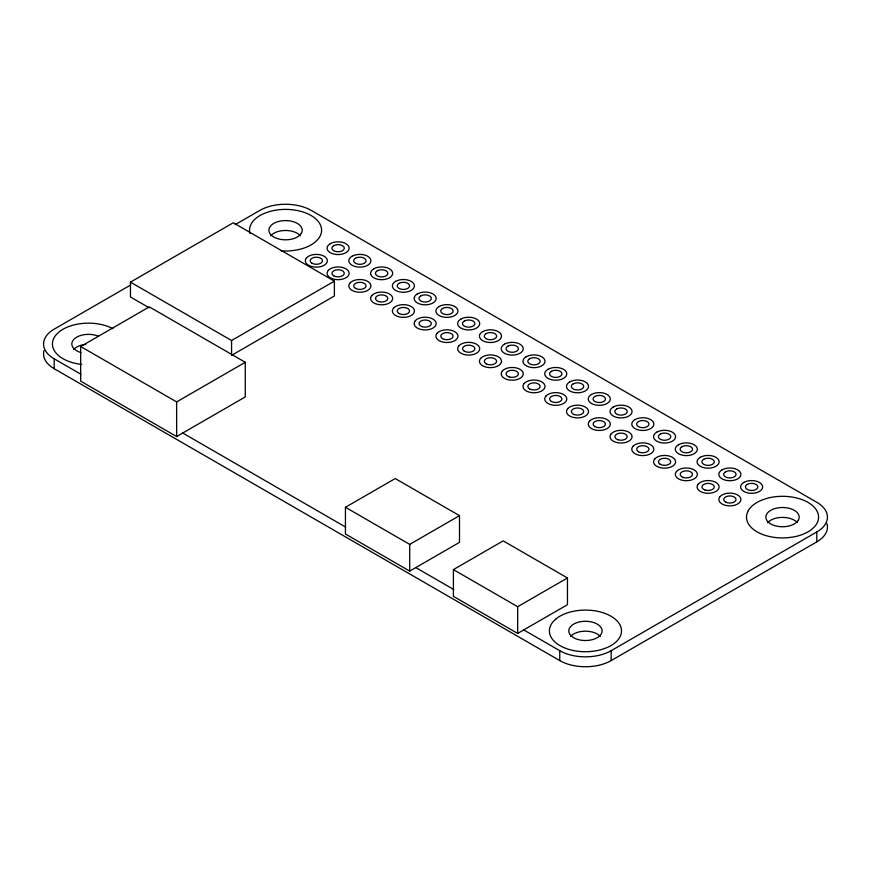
<?xml version="1.0" encoding="UTF-8"?>
<svg xmlns="http://www.w3.org/2000/svg" width="871" height="871" viewBox="0 0 871 871"><rect width="100%" height="100%" fill="white"/><g stroke="black" fill="none" stroke-linecap="round" stroke-linejoin="round"><path stroke-width="1.31" d="M149.268 307.844L130.454 296.978L130.454 282.139L233.286 222.78L334.388 281.148L334.388 295.998L231.566 355.357L231.566 340.517L334.388 281.148M130.585 285.035L54.198 329.14A36.353 20.991 0 0 0 54.198 358.819L54.198 368.716L559.748 660.588A36.353 20.991 0 0 0 611.159 660.588L816.802 541.86A36.353 20.991 0 0 0 827.004 523.732M235.17 224.653L259.841 210.412A36.353 20.991 0 0 1 311.252 210.412L816.802 502.284A36.353 20.991 0 0 1 816.802 531.963L816.802 541.86M80.665 346.506L149.311 306.875L245.274 362.282L245.274 396.915L176.639 436.545L80.665 381.139L80.665 346.506L176.639 401.912L245.274 362.282M345.439 507.281L395.227 478.538L459.496 515.643L459.496 542.361L409.708 571.104L345.439 533.999L345.439 507.281L409.708 544.386L459.496 515.643M453.399 569.612L503.188 540.869L567.457 577.974L567.457 604.692L517.668 633.435L453.399 596.33L453.399 569.612L517.668 606.717L567.457 577.974M523.754 629.918L559.748 650.691A36.353 20.991 0 0 0 611.159 650.691L816.802 531.963M130.454 282.139L231.566 340.517M54.198 358.819L80.949 374.258M182.725 433.029L345.667 527.097M415.794 567.587L453.747 589.493M611.159 650.691L611.159 660.588M559.748 650.691L559.748 660.588M517.668 606.717L517.668 633.435M409.708 544.386L409.708 571.104M176.639 401.912L176.639 436.545M80.905 352.548A16.658 9.625 0 0 1 72.631 341.007L73.621 339.614A16.658 9.625 0 0 1 98.271 336.195M281.028 250.848A36.049 20.817 0 0 0 291.186 250.761L296.695 249.988A36.049 20.817 0 0 0 314.714 242.432L317.675 239.645A36.049 20.817 0 0 0 311.045 215.485A36.049 20.817 0 0 0 269.183 211.653L264.359 213.362A36.049 20.817 0 0 0 251.262 223.771L249.944 226.939A36.049 20.817 0 0 0 249.944 233.45M81.722 364.426A36.049 20.817 0 0 1 56.354 334.529L59.304 331.742A36.049 20.817 0 0 1 112.947 328.694M54.198 368.716A36.353 20.991 0 0 1 43.996 350.588M270.707 235.725A16.658 9.625 0 0 1 285.546 230.477A16.658 9.625 0 0 1 300.397 235.725M73.621 349.511A16.658 9.625 0 0 1 85.87 344.372M767.678 522.654A16.658 9.625 0 0 1 782.528 517.396A16.658 9.625 0 0 1 797.379 522.654M570.603 636.44A16.658 9.625 0 0 1 585.454 631.181A16.658 9.625 0 0 1 600.293 636.44M748.243 510.689L746.926 513.868A36.049 20.817 0 0 0 788.168 537.679L793.666 536.917A36.049 20.817 0 0 0 811.696 529.361L814.646 526.574A36.049 20.817 0 0 0 808.016 502.404A36.049 20.817 0 0 0 766.164 498.582L761.341 500.292A36.049 20.817 0 0 0 748.243 510.689M301.399 233.167L300.397 234.56A16.658 9.625 0 0 1 273.766 236.999A16.658 9.625 0 0 1 277.991 221.626L280.397 221.049A16.658 9.625 0 0 1 297.327 223.401A16.658 9.625 0 0 1 301.399 233.167M306.527 257.86L305.863 258.785A11.029 6.369 0 0 0 308.552 265.252A11.029 6.369 0 0 0 319.755 266.798L321.355 266.417A11.029 6.369 0 0 0 324.143 256.248A11.029 6.369 0 0 0 306.527 257.86M328.291 270.424L327.627 271.349A11.029 6.369 0 0 0 330.316 277.816A11.029 6.369 0 0 0 341.519 279.373L343.12 278.981A11.029 6.369 0 0 0 345.907 268.812A11.029 6.369 0 0 0 328.291 270.424M350.055 282.988L349.391 283.913A11.029 6.369 0 0 0 352.08 290.381A11.029 6.369 0 0 0 363.283 291.937L364.884 291.556A11.029 6.369 0 0 0 367.671 281.377A11.029 6.369 0 0 0 350.055 282.988M371.819 295.552L371.155 296.478A11.029 6.369 0 0 0 373.844 302.945A11.029 6.369 0 0 0 385.047 304.502L386.648 304.121A11.029 6.369 0 0 0 389.435 293.941A11.029 6.369 0 0 0 371.819 295.552M393.583 308.116L392.919 309.042A11.029 6.369 0 0 0 395.608 315.509A11.029 6.369 0 0 0 406.811 317.066L408.412 316.685A11.029 6.369 0 0 0 411.199 306.505A11.029 6.369 0 0 0 393.583 308.116M415.347 320.68L414.683 321.606A11.029 6.369 0 0 0 417.372 328.073A11.029 6.369 0 0 0 428.576 329.63L430.176 329.249A11.029 6.369 0 0 0 432.963 319.069A11.029 6.369 0 0 0 415.347 320.68M437.111 333.255L436.447 334.17A11.029 6.369 0 0 0 439.136 340.648A11.029 6.369 0 0 0 450.34 342.194L451.94 341.813A11.029 6.369 0 0 0 454.727 331.644A11.029 6.369 0 0 0 437.111 333.255M458.875 345.82L458.211 346.734A11.029 6.369 0 0 0 460.901 353.212A11.029 6.369 0 0 0 472.104 354.758L473.704 354.377A11.029 6.369 0 0 0 476.491 344.208A11.029 6.369 0 0 0 458.875 345.82M480.64 358.384L479.975 359.309A11.029 6.369 0 0 0 482.665 365.776A11.029 6.369 0 0 0 493.868 367.322L495.468 366.941A11.029 6.369 0 0 0 498.256 356.772A11.029 6.369 0 0 0 480.64 358.384M502.404 370.948L501.74 371.873A11.029 6.369 0 0 0 504.429 378.341A11.029 6.369 0 0 0 515.632 379.898L517.232 379.506A11.029 6.369 0 0 0 520.02 369.337A11.029 6.369 0 0 0 502.404 370.948M524.168 383.512L523.504 384.438A11.029 6.369 0 0 0 526.193 390.905A11.029 6.369 0 0 0 537.396 392.462L538.997 392.081A11.029 6.369 0 0 0 541.784 381.901A11.029 6.369 0 0 0 524.168 383.512M545.932 396.076L545.268 397.002A11.029 6.369 0 0 0 547.957 403.469A11.029 6.369 0 0 0 559.16 405.026L560.761 404.645A11.029 6.369 0 0 0 563.548 394.465A11.029 6.369 0 0 0 545.932 396.076M567.696 408.641L567.032 409.566A11.029 6.369 0 0 0 569.721 416.033A11.029 6.369 0 0 0 580.924 417.59L582.525 417.209A11.029 6.369 0 0 0 585.312 407.029A11.029 6.369 0 0 0 567.696 408.641M589.46 421.205L588.796 422.13A11.029 6.369 0 0 0 591.485 428.597A11.029 6.369 0 0 0 602.688 430.154L604.289 429.773A11.029 6.369 0 0 0 607.076 419.593A11.029 6.369 0 0 0 589.46 421.205M611.224 433.78L610.56 434.694A11.029 6.369 0 0 0 613.249 441.162A11.029 6.369 0 0 0 624.453 442.718L626.053 442.337A11.029 6.369 0 0 0 628.84 432.168A11.029 6.369 0 0 0 611.224 433.78M632.988 446.344L632.324 447.259A11.029 6.369 0 0 0 635.013 453.737A11.029 6.369 0 0 0 646.217 455.283L647.817 454.902A11.029 6.369 0 0 0 650.604 444.733A11.029 6.369 0 0 0 632.988 446.344M654.752 458.908L654.088 459.834A11.029 6.369 0 0 0 656.778 466.301A11.029 6.369 0 0 0 667.981 467.847L669.581 467.466A11.029 6.369 0 0 0 672.368 457.297A11.029 6.369 0 0 0 654.752 458.908M676.517 471.472L675.852 472.398A11.029 6.369 0 0 0 678.542 478.865A11.029 6.369 0 0 0 689.745 480.411L691.345 480.03A11.029 6.369 0 0 0 694.133 469.861A11.029 6.369 0 0 0 676.517 471.472M570.603 626.543L569.601 627.937A16.658 9.625 0 0 0 573.673 637.714A16.658 9.625 0 0 0 590.603 640.054L593.009 639.477A16.658 9.625 0 0 0 597.234 624.104A16.658 9.625 0 0 0 570.603 626.543M698.281 484.036L697.617 484.962A11.029 6.369 0 0 0 700.306 491.429A11.029 6.369 0 0 0 711.509 492.986L713.109 492.594A11.029 6.369 0 0 0 715.897 482.425A11.029 6.369 0 0 0 698.281 484.036M720.045 496.601L719.381 497.526A11.029 6.369 0 0 0 722.07 503.993A11.029 6.369 0 0 0 733.273 505.55L734.874 505.169A11.029 6.369 0 0 0 737.661 494.989A11.029 6.369 0 0 0 720.045 496.601M798.369 520.096L797.379 521.489A16.658 9.625 0 0 1 770.748 523.928A16.658 9.625 0 0 1 774.961 508.555L777.378 507.978A16.658 9.625 0 0 1 794.308 510.319A16.658 9.625 0 0 1 798.369 520.096M556.286 618.671L553.325 621.458A36.049 20.817 0 0 0 559.955 645.629A36.049 20.817 0 0 0 601.817 649.45L606.641 647.741A36.049 20.817 0 0 0 610.941 616.189A36.049 20.817 0 0 0 556.286 618.671M333.745 245.666L332.755 246.395A6.184 3.571 0 0 0 333.745 250.706A6.184 3.571 0 0 0 341.203 251.273L342.477 250.706A6.184 3.571 0 0 0 342.477 245.666A6.184 3.571 0 0 0 333.745 245.666M355.51 258.23L354.519 258.959A6.184 3.571 0 0 0 355.51 263.271A6.184 3.571 0 0 0 362.967 263.837L364.241 263.271A6.184 3.571 0 0 0 364.241 258.23A6.184 3.571 0 0 0 355.51 258.23M377.274 270.794L376.283 271.534A6.184 3.571 0 0 0 377.274 275.835A6.184 3.571 0 0 0 384.732 276.401L386.005 275.835A6.184 3.571 0 0 0 386.005 270.794A6.184 3.571 0 0 0 377.274 270.794M399.038 283.358L398.047 284.098A6.184 3.571 0 0 0 399.038 288.399A6.184 3.571 0 0 0 406.496 288.965L407.77 288.399A6.184 3.571 0 0 0 407.77 283.358A6.184 3.571 0 0 0 399.038 283.358M420.802 295.922L419.811 296.663A6.184 3.571 0 0 0 420.802 300.963A6.184 3.571 0 0 0 428.26 301.54L429.534 300.963A6.184 3.571 0 0 0 429.534 295.922A6.184 3.571 0 0 0 420.802 295.922M442.566 308.486L441.575 309.227A6.184 3.571 0 0 0 442.566 313.538A6.184 3.571 0 0 0 450.024 314.104L451.298 313.538A6.184 3.571 0 0 0 451.298 308.486A6.184 3.571 0 0 0 442.566 308.486M464.33 321.051L463.35 321.791A6.184 3.571 0 0 0 464.33 326.102A6.184 3.571 0 0 0 471.788 326.669L473.062 326.102A6.184 3.571 0 0 0 473.062 321.051A6.184 3.571 0 0 0 464.33 321.051M486.094 333.615L485.114 334.355A6.184 3.571 0 0 0 486.094 338.667A6.184 3.571 0 0 0 493.552 339.233L494.826 338.667A6.184 3.571 0 0 0 494.826 333.615A6.184 3.571 0 0 0 486.094 333.615M507.858 346.179L506.878 346.919A6.184 3.571 0 0 0 507.858 351.231A6.184 3.571 0 0 0 515.316 351.797L516.59 351.231A6.184 3.571 0 0 0 516.59 346.179A6.184 3.571 0 0 0 507.858 346.179M529.622 358.754L528.643 359.483A6.184 3.571 0 0 0 529.622 363.795A6.184 3.571 0 0 0 537.08 364.361L538.354 363.795A6.184 3.571 0 0 0 538.354 358.754A6.184 3.571 0 0 0 529.622 358.754M551.387 371.318L550.407 372.059A6.184 3.571 0 0 0 551.387 376.359A6.184 3.571 0 0 0 558.844 376.925L560.129 376.359A6.184 3.571 0 0 0 560.129 371.318A6.184 3.571 0 0 0 551.387 371.318M573.151 383.882L572.171 384.623A6.184 3.571 0 0 0 573.151 388.923A6.184 3.571 0 0 0 580.609 389.489L581.893 388.923A6.184 3.571 0 0 0 581.893 383.882A6.184 3.571 0 0 0 573.151 383.882M594.915 396.447L593.935 397.187A6.184 3.571 0 0 0 594.915 401.487A6.184 3.571 0 0 0 602.373 402.054L603.657 401.487A6.184 3.571 0 0 0 603.657 396.447A6.184 3.571 0 0 0 594.915 396.447M616.679 409.011L615.699 409.751A6.184 3.571 0 0 0 616.679 414.063A6.184 3.571 0 0 0 624.137 414.629L625.422 414.063A6.184 3.571 0 0 0 625.422 409.011A6.184 3.571 0 0 0 616.679 409.011M638.443 421.575L637.463 422.315A6.184 3.571 0 0 0 638.443 426.627A6.184 3.571 0 0 0 645.901 427.193L647.186 426.627A6.184 3.571 0 0 0 647.186 421.575A6.184 3.571 0 0 0 638.443 421.575M660.207 434.139L659.227 434.879A6.184 3.571 0 0 0 660.207 439.191A6.184 3.571 0 0 0 667.665 439.757L668.95 439.191A6.184 3.571 0 0 0 668.95 434.139A6.184 3.571 0 0 0 660.207 434.139M681.971 446.703L680.991 447.444A6.184 3.571 0 0 0 681.971 451.755A6.184 3.571 0 0 0 689.429 452.321L690.714 451.755A6.184 3.571 0 0 0 690.714 446.703A6.184 3.571 0 0 0 681.971 446.703M703.735 459.278L702.755 460.008A6.184 3.571 0 0 0 703.735 464.319A6.184 3.571 0 0 0 711.193 464.885L712.478 464.319A6.184 3.571 0 0 0 712.478 459.278A6.184 3.571 0 0 0 703.735 459.278M725.499 471.842L724.52 472.572A6.184 3.571 0 0 0 725.499 476.883A6.184 3.571 0 0 0 732.957 477.45L734.242 476.883A6.184 3.571 0 0 0 734.242 471.842A6.184 3.571 0 0 0 725.499 471.842M747.264 484.407L746.284 485.147A6.184 3.571 0 0 0 747.264 489.448A6.184 3.571 0 0 0 754.722 490.014L756.006 489.448A6.184 3.571 0 0 0 756.006 484.407A6.184 3.571 0 0 0 747.264 484.407M330.316 243.684L329.194 244.446A11.029 6.369 0 0 0 327.224 249.182L327.627 250.151A11.029 6.369 0 0 0 334.704 254.234L336.391 254.474A11.029 6.369 0 0 0 344.589 253.33L345.907 252.688A11.029 6.369 0 0 0 345.907 243.684A11.029 6.369 0 0 0 330.316 243.684M352.08 256.248L350.959 257.01A11.029 6.369 0 0 0 348.988 261.746L349.391 262.715A11.029 6.369 0 0 0 356.468 266.798L358.155 267.038A11.029 6.369 0 0 0 366.353 265.895L367.671 265.252A11.029 6.369 0 0 0 367.671 256.248A11.029 6.369 0 0 0 352.08 256.248M373.844 268.812L372.723 269.575A11.029 6.369 0 0 0 370.752 274.311L371.155 275.28A11.029 6.369 0 0 0 378.232 279.373L379.919 279.602A11.029 6.369 0 0 0 388.118 278.47L389.435 277.816A11.029 6.369 0 0 0 389.435 268.812A11.029 6.369 0 0 0 373.844 268.812M395.608 281.377L394.487 282.139A11.029 6.369 0 0 0 392.516 286.875L392.919 287.844A11.029 6.369 0 0 0 399.996 291.937L401.683 292.166A11.029 6.369 0 0 0 409.882 291.034L411.199 290.381A11.029 6.369 0 0 0 411.199 281.377A11.029 6.369 0 0 0 395.608 281.377M417.372 293.941L416.251 294.703A11.029 6.369 0 0 0 414.28 299.439L414.683 300.408A11.029 6.369 0 0 0 421.76 304.502L423.448 304.73A11.029 6.369 0 0 0 431.646 303.598L432.963 302.945A11.029 6.369 0 0 0 432.963 293.941A11.029 6.369 0 0 0 417.372 293.941M439.136 306.505L438.015 307.267A11.029 6.369 0 0 0 436.044 312.003L436.447 312.983A11.029 6.369 0 0 0 443.524 317.066L445.212 317.294A11.029 6.369 0 0 0 453.41 316.162L454.727 315.509A11.029 6.369 0 0 0 454.727 306.505A11.029 6.369 0 0 0 439.136 306.505M460.901 319.069L459.779 319.831A11.029 6.369 0 0 0 457.808 324.567L458.211 325.547A11.029 6.369 0 0 0 465.288 329.63L466.976 329.859A11.029 6.369 0 0 0 475.174 328.726L476.491 328.073A11.029 6.369 0 0 0 476.491 319.069A11.029 6.369 0 0 0 460.901 319.069M482.665 331.644L481.543 332.395A11.029 6.369 0 0 0 479.573 337.142L479.975 338.111A11.029 6.369 0 0 0 487.052 342.194L488.74 342.434A11.029 6.369 0 0 0 496.938 341.29L498.256 340.648A11.029 6.369 0 0 0 498.256 331.644A11.029 6.369 0 0 0 482.665 331.644M504.429 344.208L503.307 344.96A11.029 6.369 0 0 0 501.337 349.707L501.74 350.675A11.029 6.369 0 0 0 508.816 354.758L510.504 354.998A11.029 6.369 0 0 0 518.702 353.855L520.02 353.212A11.029 6.369 0 0 0 520.02 344.208A11.029 6.369 0 0 0 504.429 344.208M526.193 356.772L525.071 357.535A11.029 6.369 0 0 0 523.101 362.271L523.504 363.24A11.029 6.369 0 0 0 530.581 367.322L532.268 367.562A11.029 6.369 0 0 0 540.466 366.419L541.784 365.776A11.029 6.369 0 0 0 541.784 356.772A11.029 6.369 0 0 0 526.193 356.772M547.957 369.337L546.836 370.099A11.029 6.369 0 0 0 544.865 374.835L545.268 375.804A11.029 6.369 0 0 0 552.345 379.898L554.032 380.126A11.029 6.369 0 0 0 562.231 378.983L563.548 378.341A11.029 6.369 0 0 0 563.548 369.337A11.029 6.369 0 0 0 547.957 369.337M569.721 381.901L568.6 382.663A11.029 6.369 0 0 0 566.629 387.399L567.032 388.368A11.029 6.369 0 0 0 574.109 392.462L575.796 392.69A11.029 6.369 0 0 0 583.995 391.558L585.312 390.905A11.029 6.369 0 0 0 585.312 381.901A11.029 6.369 0 0 0 569.721 381.901M591.485 394.465L590.364 395.227A11.029 6.369 0 0 0 588.393 399.963L588.796 400.932A11.029 6.369 0 0 0 595.873 405.026L597.56 405.255A11.029 6.369 0 0 0 605.759 404.122L607.076 403.469A11.029 6.369 0 0 0 607.076 394.465A11.029 6.369 0 0 0 591.485 394.465M613.249 407.029L612.128 407.791A11.029 6.369 0 0 0 610.157 412.527L610.56 413.496A11.029 6.369 0 0 0 617.637 417.59L619.325 417.819A11.029 6.369 0 0 0 627.523 416.686L628.84 416.033A11.029 6.369 0 0 0 628.84 407.029A11.029 6.369 0 0 0 613.249 407.029M635.013 419.593L633.892 420.355A11.029 6.369 0 0 0 631.921 425.092L632.324 426.071A11.029 6.369 0 0 0 639.401 430.154L641.089 430.383A11.029 6.369 0 0 0 649.287 429.251L650.604 428.597A11.029 6.369 0 0 0 650.604 419.593A11.029 6.369 0 0 0 635.013 419.593M656.778 432.168L655.656 432.92A11.029 6.369 0 0 0 653.686 437.656L654.088 438.636A11.029 6.369 0 0 0 661.165 442.718L662.853 442.958A11.029 6.369 0 0 0 671.062 441.815L672.368 441.162A11.029 6.369 0 0 0 672.368 432.168A11.029 6.369 0 0 0 656.778 432.168M678.542 444.733L677.42 445.484A11.029 6.369 0 0 0 675.45 450.231L675.852 451.2A11.029 6.369 0 0 0 682.929 455.283L684.617 455.522A11.029 6.369 0 0 0 692.826 454.379L694.133 453.737A11.029 6.369 0 0 0 694.133 444.733A11.029 6.369 0 0 0 678.542 444.733M700.306 457.297L699.184 458.059A11.029 6.369 0 0 0 697.214 462.795L697.617 463.764A11.029 6.369 0 0 0 704.693 467.847L706.381 468.086A11.029 6.369 0 0 0 714.59 466.943L715.897 466.301A11.029 6.369 0 0 0 715.897 457.297A11.029 6.369 0 0 0 700.306 457.297M722.07 469.861L720.948 470.623A11.029 6.369 0 0 0 718.978 475.359L719.381 476.328A11.029 6.369 0 0 0 726.458 480.411L728.145 480.65A11.029 6.369 0 0 0 736.354 479.507L737.661 478.865A11.029 6.369 0 0 0 737.661 469.861A11.029 6.369 0 0 0 722.07 469.861M743.834 482.425L742.713 483.187A11.029 6.369 0 0 0 740.742 487.923L741.145 488.892A11.029 6.369 0 0 0 748.222 492.986L749.909 493.215A11.029 6.369 0 0 0 758.118 492.082L759.425 491.429A11.029 6.369 0 0 0 759.425 482.425A11.029 6.369 0 0 0 743.834 482.425M638.443 451.755A6.184 3.571 0 0 0 648.775 450.155A6.184 3.571 0 0 0 641.208 445.789A6.184 3.571 0 0 0 638.443 451.755M660.207 464.319A6.184 3.571 0 0 0 670.539 462.719A6.184 3.571 0 0 0 662.973 458.353A6.184 3.571 0 0 0 660.207 464.319M683.245 477.45A6.184 3.571 0 0 0 692.521 474.357A6.184 3.571 0 0 0 683.245 471.276A6.184 3.571 0 0 0 683.245 477.45M464.33 351.231A6.184 3.571 0 0 0 474.662 349.63A6.184 3.571 0 0 0 467.096 345.264A6.184 3.571 0 0 0 464.33 351.231M486.094 363.795A6.184 3.571 0 0 0 496.426 362.194A6.184 3.571 0 0 0 488.86 357.829A6.184 3.571 0 0 0 486.094 363.795M705.009 490.014A6.184 3.571 0 0 0 714.285 486.922A6.184 3.571 0 0 0 705.009 483.841A6.184 3.571 0 0 0 705.009 490.014M509.132 376.925A6.184 3.571 0 0 0 518.408 373.833A6.184 3.571 0 0 0 509.132 370.752A6.184 3.571 0 0 0 509.132 376.925M617.953 439.757A6.184 3.571 0 0 0 627.229 436.665A6.184 3.571 0 0 0 617.953 433.573A6.184 3.571 0 0 0 617.953 439.757M725.499 502.012A6.184 3.571 0 0 0 735.843 500.411A6.184 3.571 0 0 0 728.265 496.045A6.184 3.571 0 0 0 725.499 502.012M355.51 288.399A6.184 3.571 0 0 0 365.842 286.799A6.184 3.571 0 0 0 358.275 282.433A6.184 3.571 0 0 0 355.51 288.399M422.076 326.669A6.184 3.571 0 0 0 431.352 323.577A6.184 3.571 0 0 0 422.076 320.484A6.184 3.571 0 0 0 422.076 326.669M311.981 263.271A6.184 3.571 0 0 0 322.314 261.67A6.184 3.571 0 0 0 314.747 257.304A6.184 3.571 0 0 0 311.981 263.271M333.745 275.835A6.184 3.571 0 0 0 344.078 274.234A6.184 3.571 0 0 0 336.511 269.868A6.184 3.571 0 0 0 333.745 275.835M378.547 301.54A6.184 3.571 0 0 0 387.824 298.448A6.184 3.571 0 0 0 378.547 295.356A6.184 3.571 0 0 0 378.547 301.54M551.387 401.487A6.184 3.571 0 0 0 561.719 399.887A6.184 3.571 0 0 0 554.152 395.521A6.184 3.571 0 0 0 551.387 401.487M574.425 414.629A6.184 3.571 0 0 0 583.701 411.537A6.184 3.571 0 0 0 574.425 408.445A6.184 3.571 0 0 0 574.425 414.629M399.038 313.538A6.184 3.571 0 0 0 409.37 311.938A6.184 3.571 0 0 0 401.803 307.561A6.184 3.571 0 0 0 399.038 313.538M529.622 388.923A6.184 3.571 0 0 0 539.955 387.323A6.184 3.571 0 0 0 532.388 382.957A6.184 3.571 0 0 0 529.622 388.923M442.566 338.667A6.184 3.571 0 0 0 452.898 337.066A6.184 3.571 0 0 0 445.331 332.7A6.184 3.571 0 0 0 442.566 338.667M594.915 426.627A6.184 3.571 0 0 0 605.247 425.026A6.184 3.571 0 0 0 597.68 420.649A6.184 3.571 0 0 0 594.915 426.627"/></g></svg>
